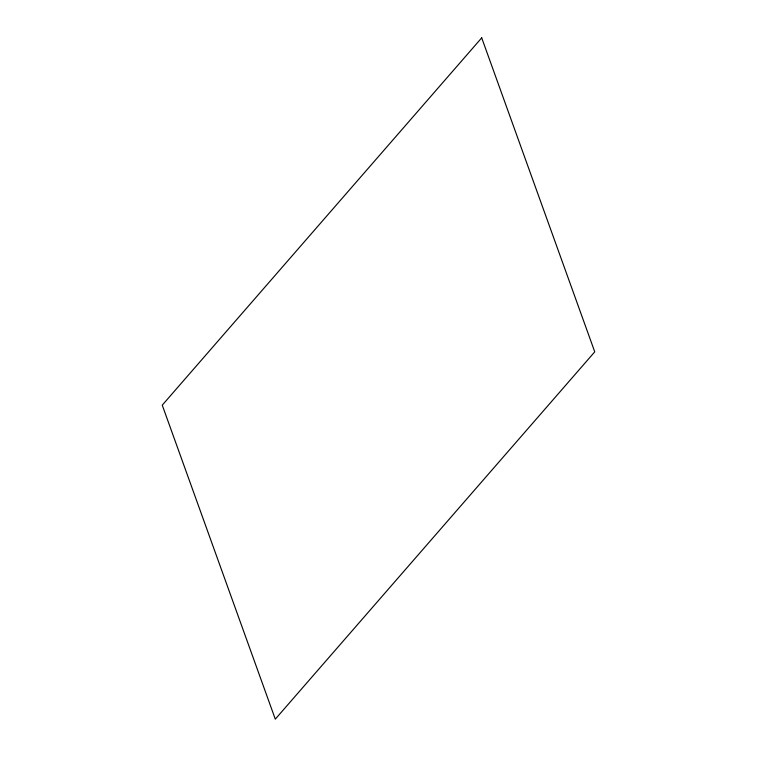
<?xml version="1.0" encoding="UTF-8"?>
<svg xmlns="http://www.w3.org/2000/svg" width="757" height="757" viewBox="0 0 757 757"><rect width="100%" height="100%" fill="white"/><g stroke="black" fill="none" stroke-linecap="round" stroke-linejoin="round"><path stroke-width="1.14" d="M481.707 37.85L162.253 405.156L275.293 719.15L594.747 351.844L481.707 37.85"/></g></svg>
